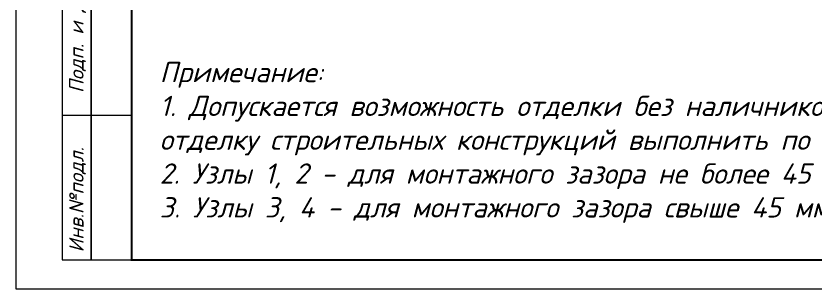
# Paper-space layout '24 (Испр)' of a CAD drawing. Header units: millimetres. Extents: x 215 to 14640, y -3257 to 166.
# Drawn here: x 1281.2 to 1419.4, y -3148.7 to -3101.6 of the extents above; entities that cross this region are included whole.
import ezdxf
from ezdxf.enums import TextEntityAlignment as Align

# ---------------------------------------------------------------- set-up
doc = ezdxf.new("R2010")
doc.units = ezdxf.units.MM
doc.layers.add('PDF _Текст', color=7, linetype='Continuous')
doc.styles.add('PDF ISOCPEUR Italic', font='isocpeui.ttf')
doc.styles.add('М2.5', font='isocpeui.ttf', dxfattribs={"height": 2.5})
doc.styles.add('М3', font='isocpeui.ttf', dxfattribs={"height": 3})

# ---------------------------------------------------------------- blocks, each defined once
blk = doc.blocks.new('*U691')
for points in [[(0, 0), (420, 0), (420, 297), (0, 297)], [(8, 5), (13, 5), (13, 90), (8, 90)], [(13, 5), (20, 5), (20, 90), (13, 90)]]:
    blk.add_lwpolyline(points, close=True)
at = {"const_width": 0.35}
blk.add_lwpolyline([(20, 5), (415, 5), (415, 292), (20, 292)], close=True, dxfattribs=at)
blk.add_lwpolyline([(8, 30), (20, 30)])
at = {"style": 'М2.5'}
for s, p in [('Подп. и дата', (11.68, 33.8)), ('Инв.№подл.', (11.68, 6.31))]:
    blk.add_text(s, height=2.5, rotation=90, dxfattribs=at).set_placement(p)
for tag, height, p in [('ГРАФА_ЗАКАЗЧИК', 2.5, (300.05, 55)), ('ГРАФА_10Ф3-1', 2.5, (231, 32.5)), ('ГРАФА_13Ф3-1', 2.5, (286, 32.5)), ('ГРАФА_10Ф3-2', 2.5, (231, 27.5)), ('ГРАФА_13Ф3-2', 2.5, (286, 27.5)), ('ГРАФА_10Ф3-3', 2.5, (231, 22.5)), ('ГРАФА_13Ф3-3', 2.5, (286, 22.5)), ('ГРАФА_10Ф3-4', 2.5, (231, 17.5)), ('ГРАФА_13Ф3-4', 2.5, (286, 17.5)), ('ГРАФА_10Ф3-5', 2.5, (231, 12.5)), ('ГРАФА_13Ф3-5', 2.5, (286, 12.5)), ('ГРАФА_10Ф3-6', 2.5, (231, 7.5)), ('ГРАФА_13Ф3-6', 2.5, (286, 7.5)), ('СВОЙСТВА_2', 3, (375.57, 2.5)), ('ФОРМАТ', 3, (353.51, 2.5))]:
    blk.add_attdef(tag, text='', height=height, dxfattribs=at).set_placement(p, align=Align.MIDDLE_LEFT)
at = {"style": 'М3'}
for tag, p in [('ГРАФА_1Ф3', (355, 55)), ('ГРАФА_6Ф3', (372.5, 25)), ('ГРАФА_7Ф3', (388.5, 25)), ('ГРАФА_8Ф3', (406, 25))]:
    blk.add_attdef(tag, text='', height=3, dxfattribs=at).set_placement(p, align=Align.MIDDLE_CENTER)
at = {"lineweight": 30, "flags": 104}
for tag, height, p in [('ГРАФА_2Ф3', 2.4, (355, 42.5)), ('ГРАФА_3Ф3', 2.5, (330, 27.5)), ('ГРАФА_4Ф3', 2.5, (330, 12.5))]:
    blk.add_attdef(tag, text='', height=height, dxfattribs=at).set_placement(p, align=Align.MIDDLE_CENTER)

psp = doc.layouts.new('24 (Испр)')

# ---------------------------------------------------------------- block references
psp.add_blockref('*U691', (1281.24, -3148.68))

# ---------------------------------------------------------------- texts
at = {"layer": 'PDF _Текст', "insert": (1306.06, -3123.41), "char_height": 3.4999, "attachment_point": 4, "style": 'PDF ISOCPEUR Italic'}
psp.add_mtext('Примечание:\\P1. Допускается возможность отделки без наличников, при этом \\Pотделку строительных конструкций выполнить по аналогии с отделкой стен\\P2. Узлы 1, 2 - для монтажного зазора не более 45 мм\\P3. Узлы 3, 4 - для монтажного зазора свыше 45 мм', dxfattribs=at)

doc.saveas('drawing.dxf')
